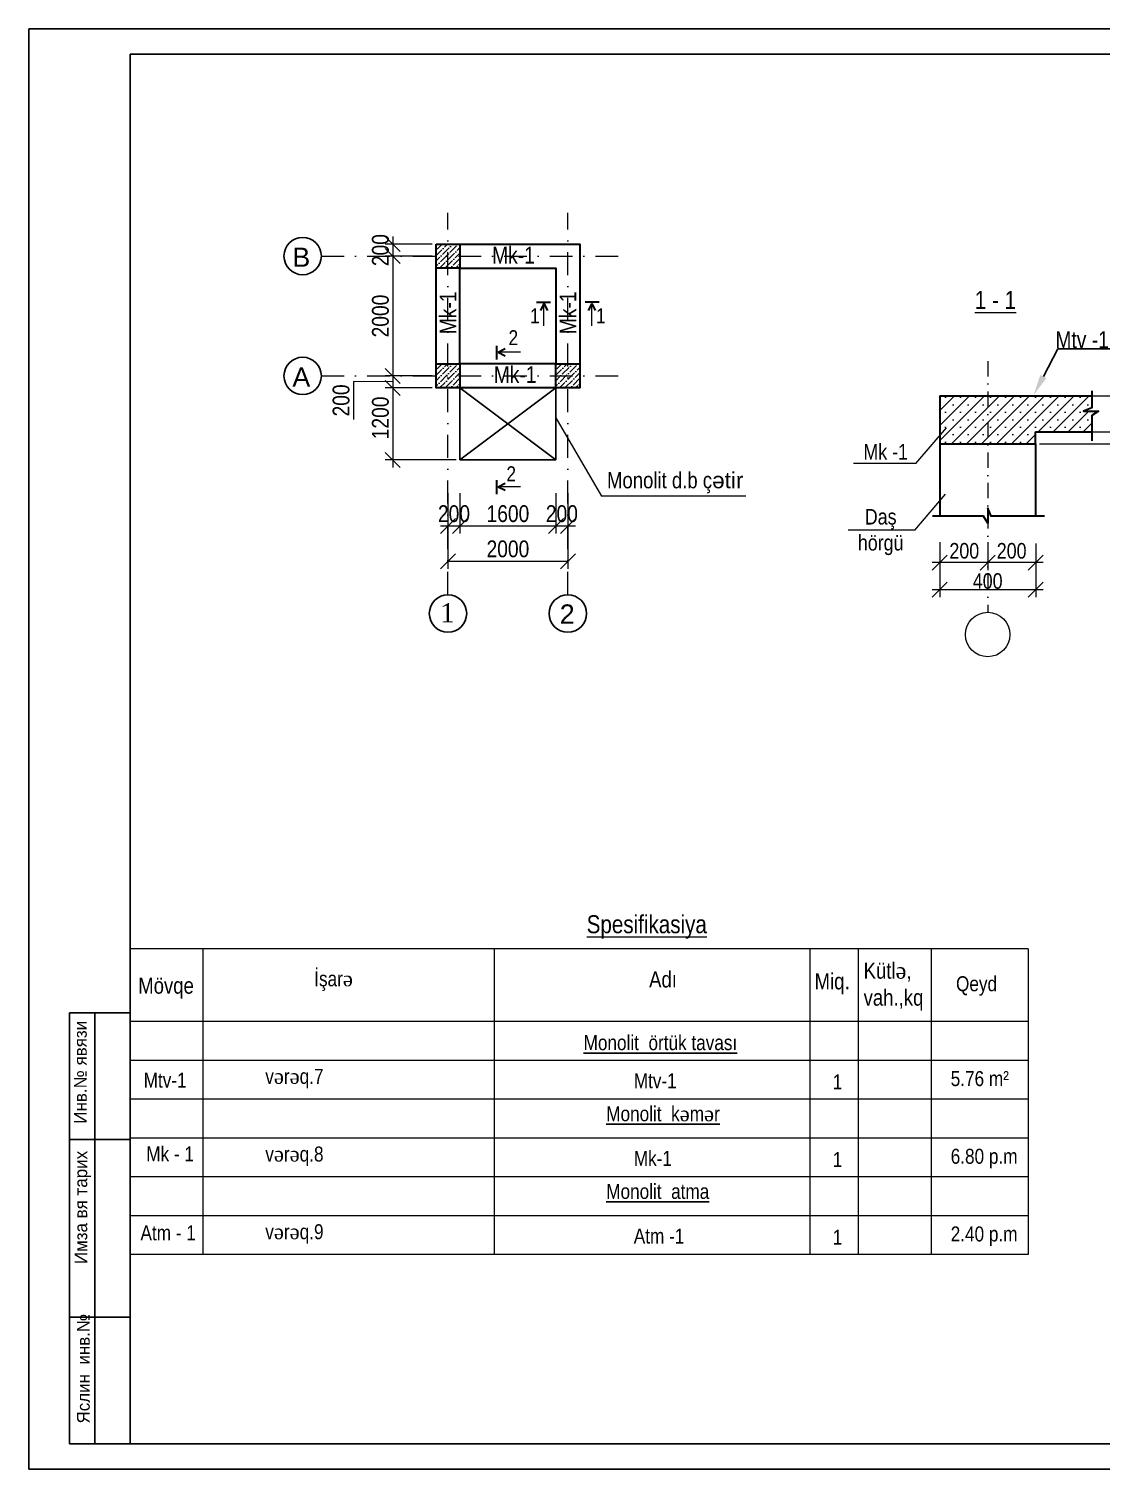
# Model space of a CAD drawing. Header units: millimetres. Extents: x 806395 to 1617731, y -246149 to 193681.
# Drawn here: x 1583693 to 1601588, y -149595 to -125561 of the extents above; entities that cross this region are included whole.
import ezdxf
from ezdxf import colors
from ezdxf.entities.mleader import LeaderData, LeaderLine
from ezdxf.math import Vec2, Vec3

# ---------------------------------------------------------------- set-up
doc = ezdxf.new("R2010")
doc.units = ezdxf.units.MM
doc.linetypes.add('DASHDOTX2', pattern=[50.8, 25.4, -12.7, 0, -12.7])
doc.layers.add('cedvel  0.09', color=7, linetype='Continuous', lineweight=13)
for name, color, linetype in [('divarlar', 7, 'Continuous'), ('kalonlar', 7, 'Continuous'), ('Ox xetti', 7, 'Continuous'), ('yazilar', 7, 'Continuous')]:
    doc.layers.add(name, color=color, linetype=linetype)
doc.styles.add('CP_ATTR', font='A3TI(LA).TTF')
doc.styles.get("Standard").update_dxf_attribs({"font": 'times.ttf'})
doc.styles.add('style1', font='A3TI(LA).TTF', dxfattribs={"height": 400})
doc.styles.add('style6', font='ARIALN.TTF', dxfattribs={"height": 300})
doc.styles.add('yazitipi', font='ARIALN.TTF')
doc.dimstyles.new('DIM_100', dxfattribs={"dimscale": 100, "dimtxt": 400, "dimasz": 2.5, "dimexe": 1.25, "dimexo": 0.625, "dimtad": 1, "dimdec": 0, "dimtxsty": 'style1', "dimblk": 'OBLIQUE', "dimcen": 2.5, "dimdle": 1.25, "dimclrd": 251, "dimclre": 251, "dimaunit": 1, "dimadec": 3, "dimazin": 0, "dimtfac": 1, "dimtdec": 0, "dimtmove": 1, "dimatfit": 3, "dimfxl": 1.25, "dimlwd": 13, "dimlwe": 5, "dimarcsym": 0})
doc.dimstyles.new('sevda', dxfattribs={"dimscale": 100, "dimtxt": 2.8, "dimasz": 2.5, "dimexe": 1.25, "dimexo": 0.625, "dimtad": 1, "dimtxsty": 'yazitipi', "dimblk": 'OBLIQUE', "dimcen": 2.5, "dimclrd": 253, "dimclre": 253, "dimclrt": 73, "dimaunit": 1, "dimadec": 3, "dimazin": 0, "dimtfac": 1, "dimtmove": 1, "dimatfit": 3, "dimfxl": 1, "dimlwd": 9, "dimlwe": 9, "dimarcsym": 0})

# ---------------------------------------------------------------- blocks, each defined once
blk = doc.blocks.new('_Oblique')
at = {"color": 0, "linetype": 'ByBlock', "lineweight": -2}
blk.add_line((-0.5, -0.5), (0.5, 0.5), dxfattribs=at)
blk = doc.blocks.new('*D273')
at = {"color": 251, "lineweight": 5, "ltscale": 15, "transparency": 16777216}
for p, q in [((1598894, -134128), (1598894, -134594)), ((1599694, -134147), (1599694, -134594))]:
    blk.add_line(p, q, dxfattribs=at)
at = {"color": 251, "linetype": 'ByBlock', "lineweight": 13, "ltscale": 15, "transparency": 16777216}
blk.add_line((1599819, -134469), (1598769, -134469), dxfattribs=at)
at = {"layer": 'Defpoints', "color": 0, "ltscale": 15, "transparency": 16777216}
for p in [(1598894, -134066), (1599694, -134085), (1598894, -134469)]:
    blk.add_point(p, dxfattribs=at)
at = {"color": 251, "lineweight": 13, "ltscale": 15, "transparency": 16777216, "xscale": 250, "yscale": 250, "zscale": 250, "rotation": 180}
blk.add_blockref('_Oblique', (1598894, -134469), dxfattribs=at)
at = {"color": 251, "lineweight": 13, "ltscale": 15, "transparency": 16777216, "xscale": 250, "yscale": 250, "zscale": 250}
blk.add_blockref('_Oblique', (1599694, -134469), dxfattribs=at)
at = {"color": 0, "lineweight": 15, "ltscale": 15, "transparency": 16777216, "insert": (1599304, -134273), "char_height": 300, "attachment_point": 5, "style": 'style6'}
blk.add_mtext('{\\H0.86667x;200}', dxfattribs=at)
blk = doc.blocks.new('*D274')
at = {"color": 251, "lineweight": 5, "ltscale": 15, "transparency": 16777216}
for p, q in [((1599694, -134128), (1599694, -134594)), ((1600495, -134147), (1600495, -134594))]:
    blk.add_line(p, q, dxfattribs=at)
at = {"color": 251, "linetype": 'ByBlock', "lineweight": 13, "ltscale": 15, "transparency": 16777216}
blk.add_line((1600620, -134469), (1599569, -134469), dxfattribs=at)
at = {"layer": 'Defpoints', "color": 0, "ltscale": 15, "transparency": 16777216}
for p in [(1599694, -134066), (1600495, -134085), (1599694, -134469)]:
    blk.add_point(p, dxfattribs=at)
at = {"color": 251, "lineweight": 13, "ltscale": 15, "transparency": 16777216, "xscale": 250, "yscale": 250, "zscale": 250, "rotation": 180}
blk.add_blockref('_Oblique', (1599694, -134469), dxfattribs=at)
at = {"color": 251, "lineweight": 13, "ltscale": 15, "transparency": 16777216, "xscale": 250, "yscale": 250, "zscale": 250}
blk.add_blockref('_Oblique', (1600495, -134469), dxfattribs=at)
at = {"color": 0, "lineweight": 15, "ltscale": 15, "transparency": 16777216, "insert": (1600094, -134273), "char_height": 300, "attachment_point": 5, "style": 'style6'}
blk.add_mtext('{\\H0.86667x;200}', dxfattribs=at)
blk = doc.blocks.new('*D275')
at = {"color": 251, "lineweight": 5, "ltscale": 15, "transparency": 16777216}
for p, q in [((1598894, -134531), (1598894, -135043)), ((1600495, -134531), (1600495, -135043))]:
    blk.add_line(p, q, dxfattribs=at)
at = {"color": 251, "linetype": 'ByBlock', "lineweight": 13, "ltscale": 15, "transparency": 16777216}
blk.add_line((1598769, -134918), (1600620, -134918), dxfattribs=at)
at = {"layer": 'Defpoints', "color": 0, "ltscale": 15, "transparency": 16777216}
for p in [(1598894, -134469), (1600495, -134469), (1600495, -134918)]:
    blk.add_point(p, dxfattribs=at)
at = {"color": 251, "lineweight": 13, "ltscale": 15, "transparency": 16777216, "xscale": 250, "yscale": 250, "zscale": 250, "rotation": 180}
blk.add_blockref('_Oblique', (1598894, -134918), dxfattribs=at)
at = {"color": 251, "lineweight": 13, "ltscale": 15, "transparency": 16777216, "xscale": 250, "yscale": 250, "zscale": 250}
blk.add_blockref('_Oblique', (1600495, -134918), dxfattribs=at)
at = {"color": 0, "lineweight": 15, "ltscale": 15, "transparency": 16777216, "insert": (1599694, -134777), "char_height": 300, "attachment_point": 5, "style": 'style6'}
blk.add_mtext('{\\H0.86667x;400}', dxfattribs=at)
blk = doc.blocks.new('*D276')
at = {"color": 251, "lineweight": 5, "ltscale": 15, "transparency": 16777216}
for p, q in [((1601696, -131684), (1602298, -131684)), ((1601493, -132285), (1602298, -132285))]:
    blk.add_line(p, q, dxfattribs=at)
at = {"color": 251, "linetype": 'ByBlock', "lineweight": 13, "ltscale": 15, "transparency": 16777216}
blk.add_line((1602173, -131559), (1602173, -132410), dxfattribs=at)
at = {"layer": 'Defpoints', "color": 0, "ltscale": 15, "transparency": 16777216}
for p in [(1601634, -131684), (1601431, -132285), (1602173, -132285)]:
    blk.add_point(p, dxfattribs=at)
at = {"color": 251, "lineweight": 13, "ltscale": 15, "transparency": 16777216, "xscale": 250, "yscale": 250, "zscale": 250}
for p, rotation in [((1602173, -131684), 90), ((1602173, -132285), 270)]:
    blk.add_blockref('_Oblique', p, dxfattribs=dict(at, rotation=rotation))
at = {"color": 0, "lineweight": 15, "ltscale": 15, "transparency": 16777216, "insert": (1601977, -131984), "char_height": 300, "attachment_point": 5, "rotation": 90, "style": 'style6'}
blk.add_mtext('{\\H0.86667x;150}', dxfattribs=at)
blk = doc.blocks.new('*D277')
at = {"color": 251, "lineweight": 5, "transparency": 16777216}
for p, q in [((1600413, -131684), (1602869, -131684)), ((1602447, -132485), (1602869, -132485))]:
    blk.add_line(p, q, dxfattribs=at)
at = {"color": 251, "linetype": 'ByBlock', "lineweight": 13, "transparency": 16777216}
blk.add_line((1602744, -131559), (1602744, -132610), dxfattribs=at)
at = {"layer": 'Defpoints', "color": 0, "transparency": 16777216}
for p in [(1600351, -131684), (1602385, -132485), (1602744, -132485)]:
    blk.add_point(p, dxfattribs=at)
at = {"color": 251, "lineweight": 13, "transparency": 16777216, "xscale": 250, "yscale": 250, "zscale": 250}
for p, rotation in [((1602744, -131684), 90), ((1602744, -132485), 270)]:
    blk.add_blockref('_Oblique', p, dxfattribs=dict(at, rotation=rotation))
at = {"color": 0, "transparency": 16777216, "insert": (1602549, -132084), "char_height": 300, "attachment_point": 5, "rotation": 90, "style": 'style6'}
blk.add_mtext('{\\H0.86667x;200}', dxfattribs=at)
blk = doc.blocks.new('*D278')
at = {"color": 251, "linetype": 'ByBlock', "lineweight": 13, "transparency": 16777216}
blk.add_line((1602173, -132160), (1602173, -132610), dxfattribs=at)
at = {"color": 251, "lineweight": 5, "transparency": 16777216}
for p, q in [((1600557, -132285), (1602298, -132285)), ((1600557, -132485), (1602298, -132485))]:
    blk.add_line(p, q, dxfattribs=at)
at = {"layer": 'Defpoints', "color": 0, "transparency": 16777216}
for p in [(1600495, -132285), (1600495, -132485), (1602173, -132485)]:
    blk.add_point(p, dxfattribs=at)
at = {"color": 251, "lineweight": 13, "transparency": 16777216, "xscale": 250, "yscale": 250, "zscale": 250}
for p, rotation in [((1602173, -132285), 90), ((1602173, -132485), 270)]:
    blk.add_blockref('_Oblique', p, dxfattribs=dict(at, rotation=rotation))
at = {"color": 0, "transparency": 16777216, "insert": (1601977, -132610), "char_height": 300, "attachment_point": 5, "rotation": 90, "style": 'style6'}
blk.add_mtext('{\\H0.86667x;50}', dxfattribs=at)
blk = doc.blocks.new('vververvg')
at = {"color": 1, "lineweight": 25}
for p, q in [((1575731, -20955), (1617734, -20955)), ((1575731, -50629), (1575731, -20955))]:
    blk.add_line(p, q, dxfattribs=at)
at = {"color": 1, "lineweight": 25, "ltscale": 15}
for p, q in [((1617212, -21477), (1577820, -21477)), ((1577821, -50106), (1577821, -21476))]:
    blk.add_line(p, q, dxfattribs=at)
at = {"lineweight": 25, "ltscale": 0.25}
for p, q in [((1576567, -50106), (1576567, -41225)), ((1577089, -50107), (1577089, -41225))]:
    blk.add_line(p, q, dxfattribs=at)
at = {"lineweight": 25}
for p, q in [((1577821, -41225), (1576567, -41225)), ((1577821, -43837), (1576567, -43837)), ((1577821, -47494), (1576567, -47494)), ((1577821, -50106), (1576567, -50106))]:
    blk.add_line(p, q, dxfattribs=at)
at = {"color": 0, "lineweight": 25, "ltscale": 15}
blk.add_line((1577821, -50106), (1617212, -50106), dxfattribs=at)
at = {"color": 0, "lineweight": 25}
blk.add_line((1617734, -50629), (1575731, -50629), dxfattribs=at)
at = {"lineweight": 25, "char_height": 261.21, "width": 6227.25, "attachment_point": 1, "rotation": 90, "style": 'CP_ATTR'}
for s, insert in [('\\pt3143;Инв.№ явязи', (1576664, -43510)), ('\\pt3143;Имза вя тарих', (1576673, -46404)), ('\\pt3143;Яслин  инв.№', (1576725, -49687))]:
    blk.add_mtext(s, dxfattribs=dict(at, insert=insert))
blk = doc.blocks.new('*D379')
at = {"color": 253, "linetype": 'Continuous', "lineweight": 9, "transparency": 16777216}
for p, q in [((1590688, -133792), (1590688, -134571)), ((1592688, -133792), (1592688, -134571))]:
    blk.add_line(p, q, dxfattribs=at)
at = {"color": 253, "lineweight": 9, "transparency": 16777216}
blk.add_line((1590688, -134446), (1592688, -134446), dxfattribs=at)
at = {"layer": 'Defpoints', "color": 0, "transparency": 16777216}
for p in [(1590688, -133729), (1592688, -133729), (1592688, -134446)]:
    blk.add_point(p, dxfattribs=at)
at = {"color": 253, "lineweight": 9, "transparency": 16777216, "xscale": 250, "yscale": 250, "zscale": 250, "rotation": 180}
blk.add_blockref('_Oblique', (1590688, -134446), dxfattribs=at)
at = {"color": 253, "lineweight": 9, "transparency": 16777216, "xscale": 250, "yscale": 250, "zscale": 250}
blk.add_blockref('_Oblique', (1592688, -134446), dxfattribs=at)
at = {"color": 73, "lineweight": 15, "transparency": 16777216, "insert": (1591688, -134241), "char_height": 300, "attachment_point": 5, "style": 'style6'}
blk.add_mtext('{\\fArial Narrow|b0|i0|c238|p34;\\H0.93333x;2000}', dxfattribs=at)
blk = doc.blocks.new('*D380')
at = {"color": 253, "linetype": 'Continuous', "lineweight": 9, "transparency": 16777216}
for p, q in [((1590094, -129354), (1589642, -129354)), ((1590094, -131354), (1589642, -131354))]:
    blk.add_line(p, q, dxfattribs=at)
at = {"color": 253, "lineweight": 9, "transparency": 16777216}
blk.add_line((1589767, -129354), (1589767, -131354), dxfattribs=at)
at = {"layer": 'Defpoints', "color": 0, "transparency": 16777216}
for p in [(1590156, -129354), (1589767, -131354), (1590156, -131354)]:
    blk.add_point(p, dxfattribs=at)
at = {"color": 253, "lineweight": 9, "transparency": 16777216, "xscale": 250, "yscale": 250, "zscale": 250}
for p, rotation in [((1589767, -129354), 90), ((1589767, -131354), 270)]:
    blk.add_blockref('_Oblique', p, dxfattribs=dict(at, rotation=rotation))
at = {"color": 73, "lineweight": 15, "transparency": 16777216, "insert": (1589561, -130354), "char_height": 300, "attachment_point": 5, "rotation": 90, "style": 'style6'}
blk.add_mtext('{\\fArial Narrow|b0|i0|c238|p34;\\H0.93333x;2000}', dxfattribs=at)
blk = doc.blocks.new('*D381')
at = {"color": 251, "linetype": 'ByBlock', "lineweight": 13, "transparency": 16777216}
for p, q in [((1589767, -131454), (1589111, -131444)), ((1589111, -131444), (1589111, -132080)), ((1589767, -131229), (1589767, -131679))]:
    blk.add_line(p, q, dxfattribs=at)
at = {"color": 251, "lineweight": 5, "transparency": 16777216}
for p, q in [((1590425, -131354), (1589642, -131354)), ((1590425, -131554), (1589642, -131554))]:
    blk.add_line(p, q, dxfattribs=at)
at = {"layer": 'Defpoints', "color": 0, "transparency": 16777216}
for p in [(1590488, -131354), (1589767, -131554), (1590488, -131554)]:
    blk.add_point(p, dxfattribs=at)
at = {"color": 251, "lineweight": 13, "transparency": 16777216, "xscale": 250, "yscale": 250, "zscale": 250}
for p, rotation in [((1589767, -131354), 90), ((1589767, -131554), 270)]:
    blk.add_blockref('_Oblique', p, dxfattribs=dict(at, rotation=rotation))
at = {"color": 0, "transparency": 16777216, "insert": (1588905, -131762), "char_height": 300, "attachment_point": 5, "rotation": 90, "style": 'style6'}
blk.add_mtext('{\\H0.93333x;200}', dxfattribs=at)
blk = doc.blocks.new('*D382')
at = {"color": 251, "linetype": 'ByBlock', "lineweight": 13, "transparency": 16777216}
blk.add_line((1589767, -131429), (1589767, -132879), dxfattribs=at)
at = {"color": 251, "lineweight": 5, "transparency": 16777216}
for p, q in [((1590425, -131554), (1589642, -131554)), ((1590825, -132754), (1589642, -132754))]:
    blk.add_line(p, q, dxfattribs=at)
at = {"layer": 'Defpoints', "color": 0, "transparency": 16777216}
for p in [(1590488, -131554), (1589767, -132754), (1590888, -132754)]:
    blk.add_point(p, dxfattribs=at)
at = {"color": 251, "lineweight": 13, "transparency": 16777216, "xscale": 250, "yscale": 250, "zscale": 250}
for p, rotation in [((1589767, -131554), 90), ((1589767, -132754), 270)]:
    blk.add_blockref('_Oblique', p, dxfattribs=dict(at, rotation=rotation))
at = {"color": 0, "transparency": 16777216, "insert": (1589561, -132054), "char_height": 300, "attachment_point": 5, "rotation": 90, "style": 'style6'}
blk.add_mtext('{\\H0.93333x;1200}', dxfattribs=at)
blk = doc.blocks.new('*D383')
at = {"color": 251, "linetype": 'ByBlock', "lineweight": 13, "transparency": 16777216}
blk.add_line((1589767, -129029), (1589767, -129479), dxfattribs=at)
at = {"color": 251, "lineweight": 5, "transparency": 16777216}
for p, q in [((1590425, -129154), (1589642, -129154)), ((1590425, -129354), (1589642, -129354))]:
    blk.add_line(p, q, dxfattribs=at)
at = {"layer": 'Defpoints', "color": 0, "transparency": 16777216}
for p in [(1590488, -129154), (1589767, -129354), (1590488, -129354)]:
    blk.add_point(p, dxfattribs=at)
at = {"color": 251, "lineweight": 13, "transparency": 16777216, "xscale": 250, "yscale": 250, "zscale": 250}
for p, rotation in [((1589767, -129154), 90), ((1589767, -129354), 270)]:
    blk.add_blockref('_Oblique', p, dxfattribs=dict(at, rotation=rotation))
at = {"color": 0, "transparency": 16777216, "insert": (1589561, -129254), "char_height": 300, "attachment_point": 5, "rotation": 90, "style": 'style6'}
blk.add_mtext('{\\H0.93333x;200}', dxfattribs=at)
blk = doc.blocks.new('*D384')
at = {"color": 251, "lineweight": 5, "transparency": 16777216}
for p, q in [((1590688, -133307), (1590688, -133984)), ((1590888, -133307), (1590888, -133984))]:
    blk.add_line(p, q, dxfattribs=at)
at = {"color": 251, "linetype": 'ByBlock', "lineweight": 13, "transparency": 16777216}
blk.add_line((1591013, -133859), (1590563, -133859), dxfattribs=at)
at = {"layer": 'Defpoints', "color": 0, "transparency": 16777216}
for p in [(1590688, -133244), (1590888, -133244), (1590688, -133859)]:
    blk.add_point(p, dxfattribs=at)
at = {"color": 251, "lineweight": 13, "transparency": 16777216, "xscale": 250, "yscale": 250, "zscale": 250, "rotation": 180}
blk.add_blockref('_Oblique', (1590688, -133859), dxfattribs=at)
at = {"color": 251, "lineweight": 13, "transparency": 16777216, "xscale": 250, "yscale": 250, "zscale": 250}
blk.add_blockref('_Oblique', (1590888, -133859), dxfattribs=at)
at = {"color": 0, "transparency": 16777216, "insert": (1590788, -133653), "char_height": 300, "attachment_point": 5, "style": 'style6'}
blk.add_mtext('{\\H0.93333x;200}', dxfattribs=at)
blk = doc.blocks.new('*D385')
at = {"color": 251, "lineweight": 5, "transparency": 16777216}
for p, q in [((1592488, -133307), (1592488, -133984)), ((1592688, -133307), (1592688, -133984))]:
    blk.add_line(p, q, dxfattribs=at)
at = {"color": 251, "linetype": 'ByBlock', "lineweight": 13, "transparency": 16777216}
blk.add_line((1592813, -133859), (1592363, -133859), dxfattribs=at)
at = {"layer": 'Defpoints', "color": 0, "transparency": 16777216}
for p in [(1592488, -133244), (1592688, -133244), (1592488, -133859)]:
    blk.add_point(p, dxfattribs=at)
at = {"color": 251, "lineweight": 13, "transparency": 16777216, "xscale": 250, "yscale": 250, "zscale": 250, "rotation": 180}
blk.add_blockref('_Oblique', (1592488, -133859), dxfattribs=at)
at = {"color": 251, "lineweight": 13, "transparency": 16777216, "xscale": 250, "yscale": 250, "zscale": 250}
blk.add_blockref('_Oblique', (1592688, -133859), dxfattribs=at)
at = {"color": 0, "transparency": 16777216, "insert": (1592588, -133653), "char_height": 300, "attachment_point": 5, "style": 'style6'}
blk.add_mtext('{\\H0.93333x;200}', dxfattribs=at)
blk = doc.blocks.new('*D386')
at = {"color": 251, "lineweight": 5, "transparency": 16777216}
for p, q in [((1590888, -133307), (1590888, -133984)), ((1592488, -133307), (1592488, -133984))]:
    blk.add_line(p, q, dxfattribs=at)
at = {"color": 251, "linetype": 'ByBlock', "lineweight": 13, "transparency": 16777216}
blk.add_line((1592613, -133859), (1590763, -133859), dxfattribs=at)
at = {"layer": 'Defpoints', "color": 0, "transparency": 16777216}
for p in [(1590888, -133244), (1592488, -133244), (1590888, -133859)]:
    blk.add_point(p, dxfattribs=at)
at = {"color": 251, "lineweight": 13, "transparency": 16777216, "xscale": 250, "yscale": 250, "zscale": 250, "rotation": 180}
blk.add_blockref('_Oblique', (1590888, -133859), dxfattribs=at)
at = {"color": 251, "lineweight": 13, "transparency": 16777216, "xscale": 250, "yscale": 250, "zscale": 250}
blk.add_blockref('_Oblique', (1592488, -133859), dxfattribs=at)
at = {"color": 0, "transparency": 16777216, "insert": (1591688, -133653), "char_height": 300, "attachment_point": 5, "style": 'style6'}
blk.add_mtext('{\\H0.93333x;1600}', dxfattribs=at)

msp = doc.modelspace()

# ---------------------------------------------------------------- hatches: boundary and pattern name
at = {"lineweight": 9}
h = msp.add_hatch(dxfattribs=at)
h.set_pattern_fill('SACNCR', color=256, scale=74.1)
h.set_pattern_definition([(45, (372509.08, -682566.38), (-124.769433, 124.769433), []), (45, (372633.85, -682566.38), (-124.769433, 124.769433), [0, -176.450625])])
h.paths.add_polyline_path([(1600494.51, -132284.521), (1601430.592, -132284.521), (1601430.592, -132013.021), (1601544.373, -131941.691), (1601294.568, -131941.691), (1601430.592, -131884.627), (1601430.592, -131684.311), (1599694.23, -131684.311), (1599694.23, -132484.591), (1600494.51, -132484.591)])
h.paths.add_polyline_path([(1599694.23, -131684.311), (1598893.95, -131684.311), (1598893.95, -132484.591), (1599694.23, -132484.591)])
at = {"layer": 'kalonlar', "lineweight": 5}
h = msp.add_hatch(dxfattribs=at)
h.set_pattern_fill('ANSI36', color=256, scale=20, angle=180)
h.set_pattern_definition([(225, (1619926.966, -179649.01), (-33.67596, -123.47852), [158.75, -31.75, 0, -31.75])])
h.paths.add_polyline_path([(1590487.93, -129153.518), (1590887.93, -129153.518), (1590887.93, -129553.518), (1590487.93, -129553.518)])
h = msp.add_hatch(dxfattribs=at)
h.set_pattern_fill('ANSI36', color=256, scale=20, angle=180)
h.set_pattern_definition([(225, (1619926.966, -181649.01), (-33.67596, -123.47852), [158.75, -31.75, 0, -31.75])])
h.paths.add_polyline_path([(1590487.93, -131153.518), (1590887.93, -131153.518), (1590887.93, -131553.518), (1590487.93, -131553.518)])
h = msp.add_hatch(dxfattribs=at)
h.set_pattern_fill('ANSI36', color=256, scale=20, angle=180)
h.set_pattern_definition([(225, (1621926.966, -181649.01), (-33.67596, -123.47852), [158.75, -31.75, 0, -31.75])])
h.paths.add_polyline_path([(1592487.93, -131153.518), (1592887.93, -131153.518), (1592887.93, -131553.518), (1592487.93, -131553.518)])

# ---------------------------------------------------------------- linework, layer by layer
at = {"color": 0, "lineweight": 30, "ltscale": 80}
for p, q in [((1592164.29, -130121.685), (1592396.575, -130121.685)), ((1592289.76, -130143.058), (1592231.004, -130263.74)), ((1592289.76, -130143.058), (1592348.515, -130263.74)), ((1593211.57, -130121.685), (1592979.285, -130121.685)), ((1593086.1, -130143.058), (1593027.345, -130263.74)), ((1593086.1, -130143.058), (1593144.856, -130263.74)), ((1591501.15, -131082.005), (1591501.15, -130849.72)), ((1591522.523, -130956.535), (1591643.205, -130897.78)), ((1591522.523, -130956.535), (1591643.205, -131015.291)), ((1591501.15, -133327.614), (1591501.15, -133095.328)), ((1591522.523, -133202.144), (1591643.205, -133143.388)), ((1591522.523, -133202.144), (1591643.205, -133260.899))]:
    msp.add_line(p, q, dxfattribs=at)
at = {"color": 0, "lineweight": 20, "ltscale": 80}
for p, q in [((1592289.76, -130517.478), (1592289.76, -130143.058)), ((1593086.1, -130517.478), (1593086.1, -130143.058)), ((1591896.944, -130956.535), (1591522.523, -130956.535)), ((1591896.944, -133202.144), (1591522.523, -133202.144))]:
    msp.add_line(p, q, dxfattribs=at)
for p, q in [((1590887.93, -131553.518), (1590887.93, -132753.518)), ((1590887.93, -132753.518), (1592487.93, -131553.518)), ((1592487.93, -132753.518), (1590887.93, -131553.518)), ((1592487.93, -131553.518), (1592487.93, -132753.518)), ((1598893.95, -132484.591), (1598893.95, -131684.311)), ((1598893.95, -131684.311), (1600872.956, -131684.311)), ((1592487.93, -132753.518), (1590887.93, -132753.518))]:
    msp.add_line(p, q)
at = {"color": 7, "lineweight": 30, "ltscale": 80}
for p, q in [((1598893.95, -131684.311), (1598893.95, -132484.591)), ((1598893.95, -131684.311), (1601430.592, -131684.311)), ((1600494.51, -132484.591), (1600494.51, -132284.521)), ((1600494.51, -132284.521), (1601429.627, -132284.521)), ((1598893.95, -132484.591), (1600494.51, -132484.591)), ((1598893.95, -132484.591), (1598893.95, -133693.669)), ((1600494.51, -132484.591), (1600494.51, -133693.669))]:
    msp.add_line(p, q, dxfattribs=at)
at = {"color": 0, "linetype": 'ByBlock', "lineweight": 13, "ltscale": 30}
for p in [(1592487.93, -132053.518, -200), (1595658.911, -133358.922, -200)]:
    msp.add_line(p, (1593246.834, -133358.922, -200), dxfattribs=at)
at = {"lineweight": 9}
for p, q in [((1598494.388, -132812.807), (1599005.647, -132217.237)), ((1598494.388, -132812.807), (1597455.994, -132812.807)), ((1598480.202, -133924.516), (1598991.461, -133328.945)), ((1598480.202, -133924.516), (1597368.535, -133924.516))]:
    msp.add_line(p, q, dxfattribs=at)
at = {"lineweight": 20}
for p, q in [((1600369.797, -140911.37), (1585384.568, -140911.37)), ((1586599.587, -140911.37), (1586599.587, -142126.389)), ((1591459.661, -140911.37), (1591459.661, -146014.448)), ((1591459.661, -140911.37), (1591459.661, -142126.389)), ((1596724.742, -140911.37), (1596724.742, -142126.389)), ((1597534.754, -140911.37), (1597534.754, -142126.389)), ((1598749.773, -140911.37), (1598749.773, -146014.448)), ((1600369.797, -140911.37), (1600369.797, -146014.448)), ((1598749.773, -141904.592), (1598749.773, -143119.611)), ((1600369.797, -142126.389), (1585384.568, -142126.389)), ((1586599.587, -142126.389), (1586599.587, -146014.448)), ((1596724.742, -142126.389), (1596724.742, -146014.448)), ((1597534.754, -142086.26), (1597534.754, -146014.448)), ((1600369.797, -142774.399), (1585384.568, -142774.399))]:
    msp.add_line(p, q, dxfattribs=at)
at = {"color": 1, "linetype": 'DASHDOTX2', "lineweight": 13, "ltscale": 15, "flags": 128}
for points in [[(1590687.93, -135005.457), (1590687.93, -128634.766)], [(1592687.93, -135005.457), (1592687.93, -128634.766)], [(1588575.118, -129353.518), (1593692.308, -129353.518)], [(1588575.118, -131353.518), (1593692.308, -131353.518)]]:
    msp.add_lwpolyline(points, dxfattribs=at)
at = {"color": 7, "lineweight": 30, "ltscale": 80}
for points in [[(1601430.592, -131604.678), (1601430.592, -131884.627), (1601294.568, -131941.691), (1601544.373, -131941.691), (1601430.592, -132013.021), (1601430.592, -132434.77)], [(1600643.301, -133693.669), (1599751.294, -133693.669), (1599694.23, -133557.645), (1599694.23, -133807.45), (1599622.9, -133693.669), (1598771.507, -133693.669)]]:
    msp.add_lwpolyline(points, dxfattribs=at)
for centre in [(1588262.999, -129353.518), (1588262.999, -131353.518), (1590687.93, -135317.577), (1592687.93, -135317.577)]:
    msp.add_circle(centre, 312.119)
at = {"color": 7, "lineweight": 9}
msp.add_circle((1599694.23, -135668.236), 371.204, dxfattribs=at)
at = {"layer": 'cedvel  0.09', "lineweight": 20}
for p, q in [((1600369.797, -143422.409), (1585384.568, -143422.409)), ((1600369.797, -144070.419), (1585384.568, -144070.419)), ((1600369.797, -144718.429), (1585384.568, -144718.429)), ((1600369.797, -145366.439), (1585384.568, -145366.439)), ((1600369.797, -146014.448), (1585384.568, -146014.448))]:
    msp.add_line(p, q, dxfattribs=at)
at = {"layer": 'divarlar', "lineweight": 30}
for points in [[(1590487.93, -129153.518), (1592887.93, -129153.518), (1592887.93, -131553.518), (1590487.93, -131553.518)], [(1590887.93, -129553.518), (1592487.93, -129553.518), (1592487.93, -131153.518), (1590887.93, -131153.518)]]:
    msp.add_lwpolyline(points, close=True, dxfattribs=at)
at = {"layer": 'kalonlar', "color": 242, "lineweight": 30}
for points in [[(1590487.93, -129153.518), (1590887.93, -129153.518), (1590887.93, -129553.518), (1590487.93, -129553.518), (1590487.93, -129153.518)], [(1590487.93, -131153.518), (1590887.93, -131153.518), (1590887.93, -131553.518), (1590487.93, -131553.518), (1590487.93, -131153.518)], [(1592487.93, -131153.518), (1592887.93, -131153.518), (1592887.93, -131553.518), (1592487.93, -131553.518), (1592487.93, -131153.518)]]:
    msp.add_lwpolyline(points, dxfattribs=at)
at = {"layer": 'Ox xetti', "linetype": 'DASHDOTX2', "lineweight": 15, "ltscale": 10}
msp.add_line((1599694.23, -131106.869), (1599694.23, -135297.032), dxfattribs=at)

# ---------------------------------------------------------------- block references
at = {"xscale": 0.8099221022248557, "yscale": 0.8099221022248557, "zscale": 0.8099221022248557}
msp.add_blockref('vververvg', (307473.139, -108589.818), dxfattribs=at)

# ---------------------------------------------------------------- texts
at = {"lineweight": 20, "ltscale": 0.2, "char_height": 280, "attachment_point": 1, "style": 'style6'}
for insert in [(1591423.772, -129197.545), (1591451.525, -131191.045)]:
    msp.add_mtext_dynamic_manual_height_columns('\\pxt1;Mk-1', width=3917.88093, gutter_width=12.5, heights=[0], dxfattribs=dict(at, insert=insert))
at = {"lineweight": 20, "ltscale": 0.2, "char_height": 280, "attachment_point": 1, "rotation": 90, "style": 'style6'}
for insert in [(1590549.216, -130657.992), (1592549.216, -130657.992)]:
    msp.add_mtext_dynamic_manual_height_columns('\\pxt1;Mk-1', width=3917.88093, gutter_width=12.5, heights=[0], dxfattribs=dict(at, insert=insert))
at = {"lineweight": 15, "ltscale": 1500, "insert": (1599479.367, -129934.349), "char_height": 300, "width": 3063.6, "attachment_point": 1, "style": 'style6'}
msp.add_mtext('{\\fArial Narrow|b0|i0|c238|p34;\\L1 \\fArial Narrow|b0|i0|c204|p34;-\\fArial Narrow|b0|i0|c238|p34; 1}', dxfattribs=at)
at = {"char_height": 250, "style": 'style6'}
for s, insert, attachment_point in [('1', (1592058.657, -130225.221), 1), ('1', (1593317.203, -130225.221), 3), ('2', (1591698.79, -130589.717), 1), ('2', (1591663.175, -132861.288), 1)]:
    msp.add_mtext_dynamic_manual_height_columns(s, width=700.20287, gutter_width=1500, heights=[0], dxfattribs=dict(at, insert=insert, attachment_point=attachment_point))
at = {"color": 3, "linetype": 'ByBlock', "lineweight": 9, "attachment_point": 2, "style": 'style6'}
for s, insert, char_height in [('{\\fArial Narrow|b0|i0|c238|p34;\\C256;M\\fArial Narrow|b0|i0|c204|p34;k\\fArial Narrow|b0|i0|c238|p34; -1      }', (1597992.277, -132488.709), 260), ('{\\H1.083x;\\C256;D\\fArial Narrow|b0|i0|c238|p34;aş \\Phörgü\\H0.92342x;    }', (1597908.409, -133572.565), 240.084)]:
    msp.add_mtext(s, dxfattribs=dict(at, insert=insert, char_height=char_height))
at = {"color": 7, "lineweight": 30, "ltscale": 15, "insert": (1595618.975, -132958.311, -73.435), "char_height": 270, "attachment_point": 3, "style": 'style6'}
msp.add_mtext('Monolit d.b {\\fArial Narrow|b0|i0|c238|p34;ç\\fArial|b0|i0|c0|p34;ə\\fArial|b0|i0|c238|p34;tir}', dxfattribs=at)
at = {"color": 7, "lineweight": 5, "ltscale": 15, "attachment_point": 1, "style": 'style6'}
for s, insert, char_height in [('{\\fArial Narrow|b0|i0|c238|p34;\\LSpesifikasiya}', (1593002.167, -140352.006), 300), ('{\\fArial Narrow|b0|i0|c238|p34;İşar\\fTimes New Roman|b0|i0|c238|p18;ə}', (1588455.966, -141287.38), 250), ('{\\fArial Narrow|b0|i0|c238|p34;Adı}', (1594044.041, -141287.38), 270), ('{\\fArial Narrow|b0|i0|c238|p34;\\H0.9x;Miq\\H1.1111x;.}', (1596805.256, -141288.667), 300), ('{\\fArial Narrow|b0|i0|c238|p34;Kütl\\fTimes New Roman|b0|i0|c238|p18;ə\\fArial Narrow|b0|i0|c238|p34;,\\Pvah.,kq}', (1597623.6, -141140.599), 270), ('{\\fArial Narrow|b0|i0|c238|p34;Möv}qe', (1585518.887, -141390.974), 270), ('{\\fArial Narrow|b0|i0|c238|p34;Qeyd}', (1599165.65, -141369.897), 250)]:
    msp.add_mtext_dynamic_manual_height_columns(s, width=1101.68421, gutter_width=3519.639, heights=[0], dxfattribs=dict(at, insert=insert, char_height=char_height))
at = {"lineweight": 25, "attachment_point": 1, "style": 'style6'}
for s, insert, char_height, width in [('{\\fArial Narrow|b0|i0|c238|p34;\\LMonolit  örtük tavası\\l }', (1592951.351, -142352.722), 250, 3743.30705), ('{\\fArial Narrow|b0|i0|c238|p34;Mtv-}1{\\fArial Narrow|b0|i0|c238|p34; }', (1593788.484, -142987.423), 250, 2294.46742), ('{\\fArial Narrow|b0|i0|c238|p34;\\LMonolit  k\\fTimes New Roman|b0|i0|c204|p18;ə\\fArial Narrow|b0|i0|c238|p34;m\\fTimes New Roman|b0|i0|c204|p18;ə\\fArial Narrow|b0|i0|c238|p34;r  \\l  }', (1593329.001, -143538.874), 249.999, 4697.14874), ('{\\fArial Narrow|b0|i0|c238|p34;M}k{\\fArial Narrow|b0|i0|c238|p34;-}1{\\fArial Narrow|b0|i0|c238|p34; }', (1593788.484, -144283.443), 250, 2294.46742), ('{\\fArial Narrow|b0|i0|c238|p34;\\LMonolit  \\fArial Narrow|b0|i0|c204|p34;atma\\fArial Narrow|b0|i0|c238|p34;  \\l  }', (1593329.001, -144834.894), 249.999, 4697.14874), ('Atm {\\fArial Narrow|b0|i0|c238|p34;-}1{\\fArial Narrow|b0|i0|c238|p34; }', (1593788.484, -145579.463), 250, 2294.46742)]:
    msp.add_mtext(s, dxfattribs=dict(at, insert=insert, char_height=char_height, width=width))
at = {"lineweight": 40, "char_height": 250, "attachment_point": 1, "style": 'style6'}
for s, insert, width in [('Mtv-1', (1585609.744, -142978.905), 669.66408), ('{\\fArial Narrow|b0|i0|c238|p34;v\\fTimes New Roman|b0|i0|c238|p18;ə\\fArial Narrow|b0|i0|c238|p34;r\\fTimes New Roman|b0|i0|c238|p18;ə\\fArial Narrow|b0|i0|c238|p34;q.}7{\\fArial Narrow|b0|i0|c238|p34;     }', (1587639.318, -142915.361), 1112.11686), ('5.76 m²', (1599077.1, -142952.562), 10232.76265), ('1', (1597107.437, -143007.418), 10232.76265), ('Mk{\\fArial Narrow|b0|i0|c238|p34; - 1   }', (1585653.909, -144208.536), 1021.99032), ('{\\fArial Narrow|b0|i0|c238|p34;v\\fTimes New Roman|b0|i0|c238|p18;ə\\fArial Narrow|b0|i0|c238|p34;r\\fTimes New Roman|b0|i0|c238|p18;ə\\fArial Narrow|b0|i0|c238|p34;q.}8{\\fArial Narrow|b0|i0|c238|p34;     }', (1587639.318, -144211.381), 1112.11686), ('1', (1597107.437, -144303.438), 10232.76265), ('6.80 p.m', (1599077.1, -144248.581), 10232.76265), ('Atm{\\fArial Narrow|b0|i0|c238|p34; - }1{\\fArial Narrow|b0|i0|c238|p34;   }', (1585556.503, -145525.95), 1028.8988), ('{\\fArial Narrow|b0|i0|c238|p34;v\\fTimes New Roman|b0|i0|c238|p18;ə\\fArial Narrow|b0|i0|c238|p34;r\\fTimes New Roman|b0|i0|c238|p18;ə\\fArial Narrow|b0|i0|c238|p34;q.}9{\\fArial Narrow|b0|i0|c238|p34;     }', (1587639.318, -145507.401), 1112.11686), ('1', (1597107.437, -145599.458), 10232.76265), ('2.40 p.m', (1599077.1, -145544.601), 10232.76265)]:
    msp.add_mtext(s, dxfattribs=dict(at, insert=insert, width=width))
at = {"layer": 'yazilar', "color": 7, "lineweight": 15, "char_height": 320, "attachment_point": 1}
for s, insert in [('\\pxqc;{\\fArial|b0|i0|c238|p34;B}', (1585927.684, -129212.391)), ('\\pxqc;{\\fArial|b0|i0|c238|p34;A}', (1585927.684, -131212.391)), ('\\pxqc;1', (1588365.17, -135144.868)), ('\\pxqc;{\\fArial|b0|i0|c238|p34;2}', (1590365.255, -135165.714))]:
    msp.add_mtext_dynamic_manual_height_columns(s, width=4625.77814, gutter_width=12.5, heights=[0], dxfattribs=dict(at, insert=insert))

# ---------------------------------------------------------------- dimensions: what is measured, and where the dimension line sits
for base, p1, p2, text, picture, middle in [((1589766.651, -129353.518), (1590487.93, -129153.518), (1590487.93, -129353.518), '{\\H0.93333x;<>}', '*D383', (1589766.651, -129253.518)), ((1589766.651, -131553.518), (1590487.93, -131353.518), (1590487.93, -131553.518), '{\\H0.93333x;<>}', '*D381', (1589110.809, -131506.791)), ((1589766.651, -132753.518), (1590487.93, -131553.518), (1590887.93, -132753.518), '{\\H0.93333x;<>}', '*D382', (1589766.651, -132053.518)), ((1602172.734, -132484.591), (1600494.51, -132284.521), (1600494.51, -132484.591), '{\\H0.86667x;50}', '*D278', (1602172.734, -132609.591))]:
    dim = msp.add_linear_dim(base=base, p1=p1, p2=p2, angle=90, text=text, dimstyle='DIM_100', override={"dimtxsty": 'style6'})
    dim.commit()
    dim.dimension.update_dxf_attribs({"geometry": picture, "text_midpoint": middle, "dimtype": 160})
at = {"color": 240, "lineweight": 15}
dim = msp.add_linear_dim(base=(1589766.651, -131353.518), p1=(1590156.422, -129353.518), p2=(1590156.422, -131353.518), angle=90, text='{\\fArial Narrow|b0|i0|c238|p34;\\H0.93333x;2000}', dimstyle='sevda', override={"dimtxsty": 'style6'}, dxfattribs=at)
dim.commit()
dim.dimension.update_dxf_attribs({"geometry": '*D380', "text_midpoint": (1589561.191, -130353.518)})
dim = msp.add_linear_dim(base=(1602744.005, -132484.591), p1=(1600350.674, -131684.311), p2=(1602384.837, -132484.591), angle=90, text='{\\H0.86667x;200}', dimstyle='DIM_100', override={"dimtxsty": 'style6'})
dim.commit()
dim.dimension.update_dxf_attribs({"geometry": '*D277', "text_midpoint": (1602548.756, -132084.451)})
at = {"color": 7, "lineweight": 15, "ltscale": 15}
dim = msp.add_linear_dim(base=(1602172.734, -132284.521), p1=(1601633.626, -131684.311), p2=(1601430.592, -132284.521), angle=90, text='{\\H0.86667x;150}', dimstyle='DIM_100', override={"dimlfac": 0.25, "dimtxsty": 'style6'}, dxfattribs=at)
dim.commit()
dim.dimension.update_dxf_attribs({"geometry": '*D276', "text_midpoint": (1602172.734, -131984.416), "dimtype": 160})
for base, p1, p2, picture, middle in [((1590687.93, -133858.928), (1590887.93, -133244.319), (1590687.93, -133244.319), '*D384', (1590787.93, -133858.928)), ((1590887.93, -133858.928), (1592487.93, -133244.319), (1590887.93, -133244.319), '*D386', (1591687.93, -133858.928)), ((1592487.93, -133858.928), (1592687.93, -133244.319), (1592487.93, -133244.319), '*D385', (1592587.93, -133858.928))]:
    dim = msp.add_linear_dim(base=base, p1=p1, p2=p2, text='{\\H0.93333x;<>}', dimstyle='DIM_100', override={"dimtxsty": 'style6'})
    dim.commit()
    dim.dimension.update_dxf_attribs({"geometry": picture, "text_midpoint": middle, "dimtype": 160})
at = {"color": 240, "lineweight": 15}
dim = msp.add_linear_dim(base=(1592687.93, -134446.335), p1=(1590687.93, -133729.367), p2=(1592687.93, -133729.367), text='{\\fArial Narrow|b0|i0|c238|p34;\\H0.93333x;2000}', dimstyle='sevda', override={"dimtxsty": 'style6'}, dxfattribs=at)
dim.commit()
dim.dimension.update_dxf_attribs({"geometry": '*D379', "text_midpoint": (1591687.93, -134240.875)})
at = {"color": 7, "lineweight": 15, "ltscale": 15}
for base, p1, p2, text, picture, middle in [((1598893.95, -134468.634), (1599694.23, -134084.786), (1598893.95, -134065.885), '{\\H0.86667x;200}', '*D273', (1599304.497, -134468.634)), ((1599694.23, -134468.634), (1600494.51, -134084.786), (1599694.23, -134065.885), '{\\H0.86667x;200}', '*D274', (1600094.37, -134468.634)), ((1600494.51, -134917.522), (1598893.95, -134468.634), (1600494.51, -134468.634), '{\\H0.86667x;400}', '*D275', (1599694.23, -134971.938))]:
    dim = msp.add_linear_dim(base=base, p1=p1, p2=p2, text=text, dimstyle='DIM_100', override={"dimlfac": 0.25, "dimtxsty": 'style6'}, dxfattribs=at)
    dim.commit()
    dim.dimension.update_dxf_attribs({"geometry": picture, "text_midpoint": middle, "dimtype": 160})

# ---------------------------------------------------------------- leaders
at = {"color": 3, "linetype": 'ByBlock', "lineweight": 9}
ml = msp.add_multileader_mtext('Standard', dxfattribs=at)
ml.set_content('{\\fArial Narrow|b0|i0|c238|p34;\\H1.1667x;\\C256;Mtv -1\\H0.85714x;      }', color=3, style='style6')
ml.set_leader_properties()
ml.build(insert=Vec2(0, 0))
ml.multileader.update_dxf_attribs({"text_left_attachment_type": 6, "text_right_attachment_type": 6, "dogleg_length": 0.36, "arrow_head_size": 352.123})
ctx = ml.context
ctx.base_point, ctx.char_height, ctx.arrow_head_size, ctx.landing_gap_size, ctx.plane_origin = Vec3(1600865.152, -130903.862), 240.084, 352.123, 0.158, Vec3(1594620.946, -134717.113)
ctx.left_attachment, ctx.right_attachment, ctx.text_align_type = 6, 6, 1
notes = []
notes.append((ctx, [(0, (1, 1, 0), (1600864.864, -130903.862), (1, 0), 0.288, [(0, [(1600458.969, -131674.613)], 0, [])])]))
ctx.mtext.insert, ctx.mtext.alignment, ctx.mtext.flow_direction = Vec3(1601269.42, -130607.757), 2, 5
for ctx, leaders in notes:
    for number, flags, end, landing, length, lines in leaders:
        leader = LeaderData()
        leader.index, (leader.has_last_leader_line, leader.has_dogleg_vector, leader.attachment_direction) = number, flags
        leader.last_leader_point, leader.dogleg_vector, leader.dogleg_length = Vec3(end), Vec3(landing), length
        for number, points, colour, breaks in lines:
            line = LeaderLine()
            line.index, line.vertices, line.color, line.breaks = number, Vec3.list(points), colors.encode_raw_color(colour), breaks
            leader.lines.append(line)
        ctx.leaders.append(leader)

doc.saveas('drawing.dxf')
